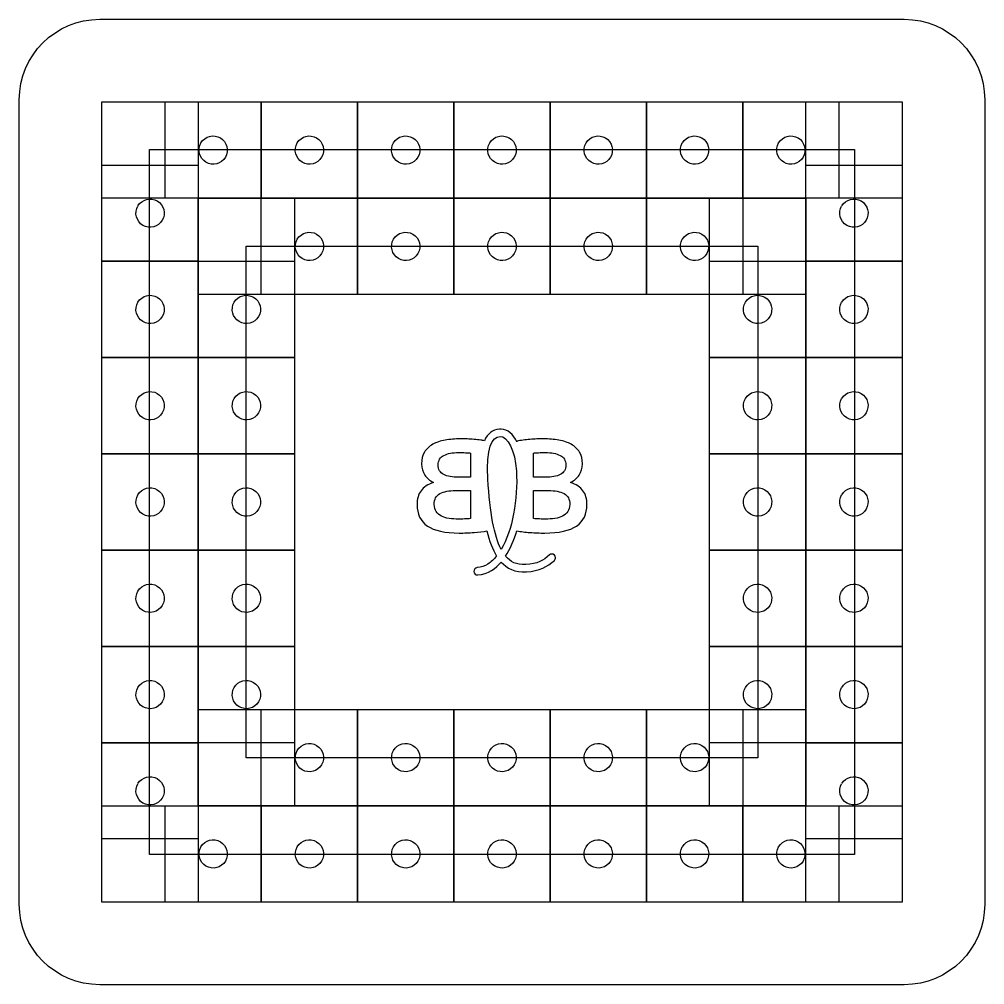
# Model space of a CAD drawing. Extents: x 10 to 3869, y -272 to 2204.
# Drawn here: x 1008.3 to 1208.1, y 1987.5 to 2187.4 of the extents above; entities that cross this region are included whole.
import ezdxf

# ---------------------------------------------------------------- set-up
doc = ezdxf.new("R2010")
doc.units = 0
doc.layers.add('Calque_1', color=7, linetype='CONTINUOUS')

msp = doc.modelspace()

# ---------------------------------------------------------------- linework, layer by layer
at = {"layer": 'Calque_1', "color": 7}
for p, q in [((1024.943899, 2187.355022), (1191.472258, 2187.355022)), ((1024.943899, 2187.355022), (1024.943899, 2187.355022)), ((1008.281329, 2004.164093), (1008.281329, 2170.692424)), ((1208.134856, 2170.692424), (1208.134856, 2004.164093)), ((1191.472258, 1987.501495), (1024.943899, 1987.501495))]:
    msp.add_line(p, q, dxfattribs=at)
at = {"layer": 'Calque_1', "color": 3}
for p, q in [((1025.392601, 2170.243482), (1045.324716, 2170.243482)), ((1025.392601, 2150.311367), (1025.392601, 2170.243482)), ((1038.445586, 2170.243482), (1058.3777, 2170.243482)), ((1038.445586, 2150.311367), (1038.445586, 2170.243482)), ((1045.324716, 2170.243482), (1045.324716, 2150.311367)), ((1058.3777, 2170.243482), (1058.3777, 2150.311367)), ((1058.377737, 2170.243482), (1078.309851, 2170.243482)), ((1058.377737, 2150.311367), (1058.377737, 2170.243482)), ((1078.309851, 2170.243482), (1078.309851, 2150.311367)), ((1078.309888, 2170.243482), (1098.242002, 2170.243482)), ((1078.309888, 2150.311367), (1078.309888, 2170.243482)), ((1098.242002, 2170.243482), (1098.242002, 2150.311367)), ((1098.242039, 2170.243482), (1118.174153, 2170.243482)), ((1098.242039, 2150.311367), (1098.242039, 2170.243482)), ((1118.174153, 2170.243482), (1118.174153, 2150.311367)), ((1118.17419, 2170.243482), (1138.106304, 2170.243482)), ((1118.17419, 2150.311367), (1118.17419, 2170.243482)), ((1138.106304, 2170.243482), (1138.106304, 2150.311367)), ((1138.10634, 2170.243482), (1158.038455, 2170.243482)), ((1138.10634, 2150.311367), (1138.10634, 2170.243482)), ((1158.038455, 2170.243482), (1158.038455, 2150.311367)), ((1158.038491, 2170.243482), (1177.970606, 2170.243482)), ((1158.038491, 2150.311367), (1158.038491, 2170.243482)), ((1171.091476, 2170.243482), (1191.02359, 2170.243482)), ((1171.091476, 2150.311367), (1171.091476, 2170.243482)), ((1177.970606, 2170.243482), (1177.970606, 2150.311367)), ((1191.02359, 2170.243482), (1191.02359, 2150.311367)), ((1025.392601, 2157.190565), (1045.324716, 2157.190565)), ((1025.392601, 2137.258451), (1025.392601, 2157.190565)), ((1045.324716, 2157.190565), (1045.324716, 2137.258451)), ((1171.091476, 2157.190565), (1191.02359, 2157.190565)), ((1171.091476, 2137.258451), (1171.091476, 2157.190565)), ((1191.02359, 2157.190565), (1191.02359, 2137.258451)), ((1045.324716, 2150.311367), (1025.392601, 2150.311367)), ((1058.3777, 2150.311367), (1038.445586, 2150.311367)), ((1045.324716, 2150.311367), (1065.25683, 2150.311367)), ((1045.324716, 2130.379253), (1045.324716, 2150.311367)), ((1078.309851, 2150.311367), (1058.377737, 2150.311367)), ((1058.377818, 2150.311367), (1078.309933, 2150.311367)), ((1058.377818, 2130.379253), (1058.377818, 2150.311367)), ((1065.25683, 2150.311367), (1065.25683, 2130.379253)), ((1098.242002, 2150.311367), (1078.309888, 2150.311367)), ((1078.309933, 2150.311367), (1078.309933, 2130.379253)), ((1078.309933, 2150.311367), (1098.242047, 2150.311367)), ((1078.309933, 2130.379253), (1078.309933, 2150.311367)), ((1118.174153, 2150.311367), (1098.242039, 2150.311367)), ((1098.242047, 2150.311367), (1098.242047, 2130.379253)), ((1098.242047, 2150.311367), (1118.174161, 2150.311367)), ((1098.242047, 2130.379253), (1098.242047, 2150.311367)), ((1118.174161, 2150.311367), (1118.174161, 2130.379253)), ((1118.174161, 2150.311367), (1138.106275, 2150.311367)), ((1118.174161, 2130.379253), (1118.174161, 2150.311367)), ((1138.106304, 2150.311367), (1118.17419, 2150.311367)), ((1138.106275, 2150.311367), (1138.106275, 2130.379253)), ((1138.106275, 2150.311367), (1158.03839, 2150.311367)), ((1138.106275, 2130.379253), (1138.106275, 2150.311367)), ((1158.038455, 2150.311367), (1138.10634, 2150.311367)), ((1151.159361, 2150.311367), (1171.091476, 2150.311367)), ((1151.159361, 2130.379253), (1151.159361, 2150.311367)), ((1158.03839, 2150.311367), (1158.03839, 2130.379253)), ((1177.970606, 2150.311367), (1158.038491, 2150.311367)), ((1191.02359, 2150.311367), (1171.091476, 2150.311367)), ((1171.091476, 2150.311367), (1171.091476, 2130.379253)), ((1025.392601, 2137.258482), (1045.324716, 2137.258482)), ((1025.392601, 2117.326368), (1025.392601, 2137.258482)), ((1045.324716, 2137.258451), (1025.392601, 2137.258451)), ((1045.324716, 2137.258513), (1065.25683, 2137.258513)), ((1045.324716, 2117.326399), (1045.324716, 2137.258513)), ((1045.324716, 2137.258482), (1045.324716, 2117.326368)), ((1065.25683, 2137.258513), (1065.25683, 2117.326399)), ((1151.159361, 2137.258544), (1171.091476, 2137.258544)), ((1151.159361, 2117.32643), (1151.159361, 2137.258544)), ((1171.091476, 2137.258544), (1171.091476, 2117.32643)), ((1171.091476, 2137.258507), (1191.02359, 2137.258507)), ((1171.091476, 2117.326393), (1171.091476, 2137.258507)), ((1191.02359, 2137.258451), (1171.091476, 2137.258451)), ((1191.02359, 2137.258507), (1191.02359, 2117.326393)), ((1065.25683, 2130.379253), (1045.324716, 2130.379253)), ((1078.309933, 2130.379253), (1058.377818, 2130.379253)), ((1098.242047, 2130.379253), (1078.309933, 2130.379253)), ((1118.174161, 2130.379253), (1098.242047, 2130.379253)), ((1138.106275, 2130.379253), (1118.174161, 2130.379253)), ((1158.03839, 2130.379253), (1138.106275, 2130.379253)), ((1171.091476, 2130.379253), (1151.159361, 2130.379253)), ((1025.392601, 2117.326399), (1045.324716, 2117.326399)), ((1025.392601, 2097.394284), (1025.392601, 2117.326399)), ((1045.324716, 2117.326368), (1025.392601, 2117.326368)), ((1045.324716, 2117.326399), (1045.324716, 2097.394284)), ((1065.25683, 2117.326399), (1045.324716, 2117.326399)), ((1045.324716, 2117.326371), (1065.25683, 2117.326371)), ((1045.324716, 2097.394256), (1045.324716, 2117.326371)), ((1065.25683, 2117.326371), (1065.25683, 2097.394256)), ((1171.091476, 2117.32643), (1151.159361, 2117.32643)), ((1151.159361, 2117.326429), (1171.091476, 2117.326429)), ((1151.159361, 2097.394315), (1151.159361, 2117.326429)), ((1171.091476, 2117.326429), (1171.091476, 2097.394315)), ((1191.02359, 2117.326393), (1171.091476, 2117.326393)), ((1171.091476, 2117.326393), (1191.02359, 2117.326393)), ((1171.091476, 2097.394279), (1171.091476, 2117.326393)), ((1191.02359, 2117.326393), (1191.02359, 2097.394279)), ((1025.392601, 2097.394316), (1045.324716, 2097.394316)), ((1025.392601, 2077.462201), (1025.392601, 2097.394316)), ((1045.324716, 2097.394284), (1025.392601, 2097.394284)), ((1045.324716, 2097.394316), (1045.324716, 2077.462201)), ((1045.324716, 2097.394284), (1065.25683, 2097.394284)), ((1045.324716, 2077.46217), (1045.324716, 2097.394284)), ((1065.25683, 2097.394256), (1045.324716, 2097.394256)), ((1065.25683, 2097.394284), (1065.25683, 2077.46217)), ((1171.091476, 2097.394315), (1151.159361, 2097.394315)), ((1151.159361, 2097.394315), (1171.091476, 2097.394315)), ((1151.159361, 2077.462201), (1151.159361, 2097.394315)), ((1171.091476, 2097.394335), (1191.02359, 2097.394335)), ((1171.091476, 2077.462221), (1171.091476, 2097.394335)), ((1171.091476, 2097.394315), (1171.091476, 2077.462201)), ((1191.02359, 2097.394279), (1171.091476, 2097.394279)), ((1191.02359, 2097.394335), (1191.02359, 2077.462221)), ((1025.392601, 2077.462232), (1045.324716, 2077.462232)), ((1025.392601, 2057.530118), (1025.392601, 2077.462232)), ((1045.324716, 2077.462201), (1025.392601, 2077.462201)), ((1045.324716, 2077.462232), (1045.324716, 2057.530118)), ((1065.25683, 2077.46217), (1045.324716, 2077.46217)), ((1045.324716, 2077.46217), (1065.25683, 2077.46217)), ((1045.324716, 2057.530056), (1045.324716, 2077.46217)), ((1065.25683, 2077.46217), (1065.25683, 2057.530056)), ((1171.091476, 2077.462201), (1151.159361, 2077.462201)), ((1151.159361, 2077.462201), (1171.091476, 2077.462201)), ((1151.159361, 2057.530087), (1151.159361, 2077.462201)), ((1191.02359, 2077.462221), (1171.091476, 2077.462221)), ((1171.091476, 2077.462221), (1191.02359, 2077.462221)), ((1171.091476, 2057.530107), (1171.091476, 2077.462221)), ((1171.091476, 2077.462201), (1171.091476, 2057.530087)), ((1191.02359, 2077.462221), (1191.02359, 2057.530107)), ((1025.392601, 2057.530149), (1045.324716, 2057.530149)), ((1025.392601, 2037.598035), (1025.392601, 2057.530149)), ((1045.324716, 2057.530118), (1025.392601, 2057.530118)), ((1045.324716, 2057.530149), (1045.324716, 2037.598035)), ((1065.25683, 2057.530056), (1045.324716, 2057.530056)), ((1045.324716, 2057.530056), (1065.25683, 2057.530056)), ((1045.324716, 2037.597942), (1045.324716, 2057.530056)), ((1065.25683, 2057.530056), (1065.25683, 2037.597942)), ((1171.091476, 2057.530087), (1151.159361, 2057.530087)), ((1151.159361, 2057.530087), (1171.091476, 2057.530087)), ((1151.159361, 2037.597973), (1151.159361, 2057.530087)), ((1171.091476, 2057.530163), (1191.02359, 2057.530163)), ((1171.091476, 2037.598049), (1171.091476, 2057.530163)), ((1191.02359, 2057.530107), (1171.091476, 2057.530107)), ((1171.091476, 2057.530087), (1171.091476, 2037.597973)), ((1191.02359, 2057.530163), (1191.02359, 2037.598049)), ((1045.324716, 2044.477264), (1065.25683, 2044.477264)), ((1045.324716, 2024.545149), (1045.324716, 2044.477264)), ((1058.377818, 2044.477264), (1078.309933, 2044.477264)), ((1058.377818, 2024.545149), (1058.377818, 2044.477264)), ((1065.25683, 2044.477264), (1065.25683, 2024.545149)), ((1078.309933, 2044.477264), (1078.309933, 2024.545149)), ((1078.309933, 2044.477264), (1098.242047, 2044.477264)), ((1078.309933, 2024.545149), (1078.309933, 2044.477264)), ((1098.242019, 2044.477264), (1118.174133, 2044.477264)), ((1098.242019, 2024.545149), (1098.242019, 2044.477264)), ((1098.242047, 2044.477264), (1098.242047, 2024.545149)), ((1118.174133, 2044.477264), (1118.174133, 2024.545149)), ((1118.174133, 2044.477264), (1138.106247, 2044.477264)), ((1118.174133, 2024.545149), (1118.174133, 2044.477264)), ((1138.106247, 2044.477264), (1138.106247, 2024.545149)), ((1138.106275, 2044.477264), (1158.03839, 2044.477264)), ((1138.106275, 2024.545149), (1138.106275, 2044.477264)), ((1151.159378, 2044.477264), (1171.091493, 2044.477264)), ((1151.159378, 2024.545149), (1151.159378, 2044.477264)), ((1158.03839, 2044.477264), (1158.03839, 2024.545149)), ((1171.091493, 2044.477264), (1171.091493, 2024.545149)), ((1025.392601, 2037.598066), (1045.324716, 2037.598066)), ((1025.392601, 2017.665952), (1025.392601, 2037.598066)), ((1045.324716, 2037.598035), (1025.392601, 2037.598035)), ((1045.324716, 2037.598066), (1045.324716, 2017.665952)), ((1065.25683, 2037.597942), (1045.324716, 2037.597942)), ((1171.091476, 2037.597973), (1151.159361, 2037.597973)), ((1171.091476, 2037.598077), (1191.02359, 2037.598077)), ((1171.091476, 2017.665963), (1171.091476, 2037.598077)), ((1191.02359, 2037.598049), (1171.091476, 2037.598049)), ((1191.02359, 2037.598077), (1191.02359, 2017.665963)), ((1025.392601, 2024.545149), (1045.324716, 2024.545149)), ((1025.392601, 2004.613035), (1025.392601, 2024.545149)), ((1038.445605, 2024.545149), (1058.377719, 2024.545149)), ((1038.445605, 2004.613035), (1038.445605, 2024.545149)), ((1045.324716, 2024.545149), (1045.324716, 2004.613035)), ((1065.25683, 2024.545149), (1045.324716, 2024.545149)), ((1058.377719, 2024.545149), (1058.377719, 2004.613035)), ((1058.377748, 2024.545149), (1078.309862, 2024.545149)), ((1058.377748, 2004.613035), (1058.377748, 2024.545149)), ((1078.309933, 2024.545149), (1058.377818, 2024.545149)), ((1078.309862, 2024.545149), (1078.309862, 2004.613035)), ((1078.30989, 2024.545149), (1098.242005, 2024.545149)), ((1078.30989, 2004.613035), (1078.30989, 2024.545149)), ((1098.242047, 2024.545149), (1078.309933, 2024.545149)), ((1098.242005, 2024.545149), (1098.242005, 2004.613035)), ((1118.174133, 2024.545149), (1098.242019, 2024.545149)), ((1098.242033, 2024.545149), (1118.174147, 2024.545149)), ((1098.242033, 2004.613035), (1098.242033, 2024.545149)), ((1138.106247, 2024.545149), (1118.174133, 2024.545149)), ((1118.174147, 2024.545149), (1118.174147, 2004.613035)), ((1118.174175, 2024.545149), (1138.10629, 2024.545149)), ((1118.174175, 2004.613035), (1118.174175, 2024.545149)), ((1158.03839, 2024.545149), (1138.106275, 2024.545149)), ((1138.10629, 2024.545149), (1138.10629, 2004.613035)), ((1138.106346, 2024.545149), (1158.03846, 2024.545149)), ((1138.106346, 2004.613035), (1138.106346, 2024.545149)), ((1171.091493, 2024.545149), (1151.159378, 2024.545149)), ((1158.03846, 2024.545149), (1158.03846, 2004.613035)), ((1158.038489, 2024.545149), (1177.970603, 2024.545149)), ((1158.038489, 2004.613035), (1158.038489, 2024.545149)), ((1171.091493, 2024.545149), (1191.023607, 2024.545149)), ((1171.091493, 2004.613035), (1171.091493, 2024.545149)), ((1177.970603, 2024.545149), (1177.970603, 2004.613035)), ((1191.023607, 2024.545149), (1191.023607, 2004.613035)), ((1045.324716, 2017.665952), (1025.392601, 2017.665952)), ((1191.02359, 2017.665963), (1171.091476, 2017.665963)), ((1045.324716, 2004.613035), (1025.392601, 2004.613035)), ((1058.377719, 2004.613035), (1038.445605, 2004.613035)), ((1078.309862, 2004.613035), (1058.377748, 2004.613035)), ((1098.242005, 2004.613035), (1078.30989, 2004.613035)), ((1118.174147, 2004.613035), (1098.242033, 2004.613035)), ((1138.10629, 2004.613035), (1118.174175, 2004.613035)), ((1158.03846, 2004.613035), (1138.106346, 2004.613035)), ((1177.970603, 2004.613035), (1158.038489, 2004.613035)), ((1191.023607, 2004.613035), (1171.091493, 2004.613035))]:
    msp.add_line(p, q, dxfattribs=at)
at = {"layer": 'Calque_1', "color": 1}
for p, q in [((1035.264196, 2160.372121), (1181.152021, 2160.372121)), ((1035.264196, 2014.484297), (1035.264196, 2160.372121)), ((1181.152021, 2160.372121), (1181.152021, 2014.484297)), ((1055.248832, 2140.387542), (1161.167391, 2140.387542)), ((1055.248832, 2034.468992), (1055.248832, 2140.387542)), ((1161.167391, 2140.387542), (1161.167391, 2034.468992)), ((1108.007858, 2102.528322), (1108.007858, 2102.528428)), ((1107.794948, 2101.014826), (1107.794948, 2101.014826)), ((1111.302741, 2100.034413), (1111.302741, 2099.879896)), ((1099.217685, 2097.665148), (1099.217685, 2097.665148)), ((1101.697122, 2097.555081), (1101.697122, 2092.540909)), ((1114.719067, 2092.540909), (1114.719067, 2097.555081)), ((1117.198504, 2097.665148), (1117.198504, 2097.665148)), ((1101.697122, 2092.540909), (1099.245069, 2092.540909)), ((1117.170591, 2092.540909), (1114.719067, 2092.540909)), ((1098.638909, 2089.813452), (1101.697122, 2089.813452)), ((1098.638909, 2089.813452), (1098.638909, 2089.813452)), ((1101.697122, 2089.813452), (1101.697122, 2083.999842)), ((1114.719067, 2089.813452), (1117.776751, 2089.813452)), ((1114.719067, 2084.000371), (1114.719067, 2089.813452)), ((1161.167391, 2034.468992), (1055.248832, 2034.468992)), ((1181.152021, 2014.484297), (1035.264196, 2014.484297))]:
    msp.add_line(p, q, dxfattribs=at)
at = {"layer": 'Calque_1', "color": 7}
for points in [[(1008.281329, 2170.692424), (1008.281329, 2179.923518), (1015.712833, 2187.355022), (1024.943899, 2187.355022)], [(1191.472258, 2187.355022), (1200.703352, 2187.355022), (1208.134856, 2179.923518), (1208.134856, 2170.692424)], [(1045.888407, 2161.770295), (1046.712202, 2163.162165), (1048.507786, 2163.624012), (1049.901099, 2162.80241)], [(1049.901099, 2162.80241), (1051.294405, 2161.980797), (1051.758967, 2160.186185), (1050.939282, 2158.791891)], [(1065.820558, 2161.770295), (1066.644353, 2163.162165), (1068.439937, 2163.624012), (1069.83325, 2162.80241)], [(1069.83325, 2162.80241), (1071.226556, 2161.980797), (1071.691118, 2160.186185), (1070.871432, 2158.791891)], [(1085.752709, 2161.770295), (1086.576504, 2163.162165), (1088.372088, 2163.624012), (1089.765401, 2162.80241)], [(1089.765401, 2162.80241), (1091.158707, 2161.980797), (1091.623269, 2160.186185), (1090.803583, 2158.791891)], [(1105.68486, 2161.770295), (1106.508655, 2163.162165), (1108.304239, 2163.624012), (1109.697552, 2162.80241)], [(1109.697552, 2162.80241), (1111.090858, 2161.980797), (1111.55542, 2160.186185), (1110.735734, 2158.791891)], [(1125.617011, 2161.770295), (1126.440806, 2163.162165), (1128.23639, 2163.624012), (1129.629703, 2162.80241)], [(1129.629703, 2162.80241), (1131.023009, 2161.980797), (1131.487571, 2160.186185), (1130.667885, 2158.791891)], [(1145.549162, 2161.770295), (1146.372957, 2163.162165), (1148.168541, 2163.624012), (1149.561854, 2162.80241)], [(1149.561854, 2162.80241), (1150.95516, 2161.980797), (1151.419722, 2160.186185), (1150.600036, 2158.791891)], [(1165.481313, 2161.770295), (1166.305108, 2163.162165), (1168.100692, 2163.624012), (1169.494005, 2162.80241)], [(1169.494005, 2162.80241), (1170.887311, 2161.980797), (1171.351873, 2160.186185), (1170.532187, 2158.791891)], [(1046.929638, 2157.747951), (1045.533896, 2158.565454), (1045.06404, 2160.358711), (1045.87963, 2161.755422)], [(1066.861788, 2157.747951), (1065.466046, 2158.565454), (1064.99619, 2160.358711), (1065.811781, 2161.755422)], [(1086.793939, 2157.747951), (1085.398197, 2158.565454), (1084.928341, 2160.358711), (1085.743932, 2161.755422)], [(1106.72609, 2157.747951), (1105.330348, 2158.565454), (1104.860492, 2160.358711), (1105.676083, 2161.755422)], [(1126.658241, 2157.747951), (1125.262499, 2158.565454), (1124.792643, 2160.358711), (1125.608233, 2161.755422)], [(1146.590392, 2157.747951), (1145.19465, 2158.565454), (1144.724794, 2160.358711), (1145.540384, 2161.755422)], [(1166.522543, 2157.747951), (1165.126801, 2158.565454), (1164.656945, 2160.358711), (1165.472535, 2161.755422)], [(1050.939282, 2158.791891), (1050.119594, 2157.397591), (1048.32537, 2156.930452), (1046.929638, 2157.747951)], [(1070.871432, 2158.791891), (1070.051745, 2157.397591), (1068.257521, 2156.930452), (1066.861788, 2157.747951)], [(1090.803583, 2158.791891), (1089.983896, 2157.397591), (1088.189672, 2156.930452), (1086.793939, 2157.747951)], [(1110.735734, 2158.791891), (1109.916047, 2157.397591), (1108.121823, 2156.930452), (1106.72609, 2157.747951)], [(1130.667885, 2158.791891), (1129.848198, 2157.397591), (1128.053974, 2156.930452), (1126.658241, 2157.747951)], [(1150.600036, 2158.791891), (1149.780349, 2157.397591), (1147.986125, 2156.930452), (1146.590392, 2157.747951)], [(1170.532187, 2158.791891), (1169.7125, 2157.397591), (1167.918276, 2156.930452), (1166.522543, 2157.747951)], [(1032.835422, 2148.717379), (1033.659218, 2150.109249), (1035.454801, 2150.571096), (1036.848114, 2149.749494)], [(1178.534297, 2148.717379), (1179.358092, 2150.109249), (1181.153676, 2150.571096), (1182.546989, 2149.749494)], [(1033.876653, 2144.695035), (1032.480911, 2145.512537), (1032.011055, 2147.305795), (1032.826645, 2148.702506)], [(1036.848114, 2149.749494), (1038.241421, 2148.92788), (1038.705983, 2147.133269), (1037.886297, 2145.738975)], [(1179.575527, 2144.695035), (1178.179785, 2145.512537), (1177.709929, 2147.305795), (1178.52552, 2148.702506)], [(1182.546989, 2149.749494), (1183.940295, 2148.92788), (1184.404857, 2147.133269), (1183.585171, 2145.738975)], [(1037.886297, 2145.738975), (1037.06661, 2144.344675), (1035.272386, 2143.877535), (1033.876653, 2144.695035)], [(1183.585171, 2145.738975), (1182.765484, 2144.344675), (1180.97126, 2143.877535), (1179.575527, 2144.695035)], [(1065.820639, 2141.838181), (1066.644435, 2143.230051), (1068.440019, 2143.691898), (1069.833331, 2142.870296)], [(1069.833331, 2142.870296), (1071.226638, 2142.048682), (1071.6912, 2140.254071), (1070.871514, 2138.859777)], [(1085.752754, 2141.838181), (1086.576549, 2143.230051), (1088.372133, 2143.691898), (1089.765446, 2142.870296)], [(1089.765446, 2142.870296), (1091.158752, 2142.048682), (1091.623314, 2140.254071), (1090.803628, 2138.859777)], [(1105.684868, 2141.838181), (1106.508663, 2143.230051), (1108.304247, 2143.691898), (1109.69756, 2142.870296)], [(1109.69756, 2142.870296), (1111.090866, 2142.048682), (1111.555428, 2140.254071), (1110.735743, 2138.859777)], [(1125.616982, 2141.838181), (1126.440778, 2143.230051), (1128.236361, 2143.691898), (1129.629674, 2142.870296)], [(1129.629674, 2142.870296), (1131.022981, 2142.048682), (1131.487543, 2140.254071), (1130.667857, 2138.859777)], [(1145.549097, 2141.838181), (1146.372892, 2143.230051), (1148.168476, 2143.691898), (1149.561789, 2142.870296)], [(1149.561789, 2142.870296), (1150.955095, 2142.048682), (1151.419657, 2140.254071), (1150.599971, 2138.859777)], [(1066.86187, 2137.815837), (1065.466128, 2138.63334), (1064.996272, 2140.426597), (1065.811862, 2141.823308)], [(1086.793984, 2137.815837), (1085.398242, 2138.63334), (1084.928386, 2140.426597), (1085.743977, 2141.823308)], [(1106.726099, 2137.815837), (1105.330356, 2138.63334), (1104.860501, 2140.426597), (1105.676091, 2141.823308)], [(1126.658213, 2137.815837), (1125.262471, 2138.63334), (1124.792615, 2140.426597), (1125.608205, 2141.823308)], [(1146.590327, 2137.815837), (1145.194585, 2138.63334), (1144.724729, 2140.426597), (1145.540319, 2141.823308)], [(1070.871514, 2138.859777), (1070.051827, 2137.465477), (1068.257603, 2136.998338), (1066.86187, 2137.815837)], [(1090.803628, 2138.859777), (1089.983941, 2137.465477), (1088.189717, 2136.998338), (1086.793984, 2137.815837)], [(1110.735743, 2138.859777), (1109.916055, 2137.465477), (1108.121831, 2136.998338), (1106.726099, 2137.815837)], [(1130.667857, 2138.859777), (1129.84817, 2137.465477), (1128.053946, 2136.998338), (1126.658213, 2137.815837)], [(1150.599971, 2138.859777), (1149.780284, 2137.465477), (1147.98606, 2136.998338), (1146.590327, 2137.815837)], [(1032.835422, 2128.785296), (1033.659218, 2130.177166), (1035.454801, 2130.639012), (1036.848114, 2129.817411)], [(1052.767537, 2128.785327), (1053.591332, 2130.177197), (1055.386916, 2130.639043), (1056.780229, 2129.817442)], [(1158.602182, 2128.785358), (1159.425978, 2130.177228), (1161.221562, 2130.639075), (1162.614874, 2129.817473)], [(1178.534297, 2128.785321), (1179.358092, 2130.177191), (1181.153676, 2130.639038), (1182.546989, 2129.817436)], [(1033.876653, 2124.762952), (1032.480911, 2125.580454), (1032.011055, 2127.373711), (1032.826645, 2128.770423)], [(1036.848114, 2129.817411), (1038.241421, 2128.995797), (1038.705983, 2127.201185), (1037.886297, 2125.806892)], [(1053.808767, 2124.762983), (1052.413025, 2125.580485), (1051.943169, 2127.373742), (1052.758759, 2128.770454)], [(1056.780229, 2129.817442), (1058.173535, 2128.995828), (1058.638097, 2127.201216), (1057.818411, 2125.806923)], [(1159.643413, 2124.763014), (1158.247671, 2125.580516), (1157.777815, 2127.373774), (1158.593405, 2128.770485)], [(1162.614874, 2129.817473), (1164.008181, 2128.995859), (1164.472743, 2127.201248), (1163.653057, 2125.806954)], [(1179.575527, 2124.762977), (1178.179785, 2125.58048), (1177.709929, 2127.373737), (1178.52552, 2128.770448)], [(1182.546989, 2129.817436), (1183.940295, 2128.995822), (1184.404857, 2127.201211), (1183.585171, 2125.806917)], [(1037.886297, 2125.806892), (1037.06661, 2124.412591), (1035.272386, 2123.945452), (1033.876653, 2124.762952)], [(1057.818411, 2125.806923), (1056.998724, 2124.412623), (1055.2045, 2123.945483), (1053.808767, 2124.762983)], [(1163.653057, 2125.806954), (1162.83337, 2124.412654), (1161.039146, 2123.945514), (1159.643413, 2124.763014)], [(1183.585171, 2125.806917), (1182.765484, 2124.412617), (1180.97126, 2123.945478), (1179.575527, 2124.762977)], [(1032.835422, 2108.853213), (1033.659218, 2110.245082), (1035.454801, 2110.706929), (1036.848114, 2109.885327)], [(1052.767537, 2108.853184), (1053.591332, 2110.245054), (1055.386916, 2110.706901), (1056.780229, 2109.885299)], [(1158.602182, 2108.853243), (1159.425978, 2110.245113), (1161.221562, 2110.706959), (1162.614874, 2109.885358)], [(1178.534297, 2108.853207), (1179.358092, 2110.245077), (1181.153676, 2110.706923), (1182.546989, 2109.885322)], [(1033.876653, 2104.830868), (1032.480911, 2105.648371), (1032.011055, 2107.441628), (1032.826645, 2108.838339)], [(1036.848114, 2109.885327), (1038.241421, 2109.063714), (1038.705983, 2107.269102), (1037.886297, 2105.874808)], [(1053.808767, 2104.83084), (1052.413025, 2105.648343), (1051.943169, 2107.4416), (1052.758759, 2108.838311)], [(1056.780229, 2109.885299), (1058.173535, 2109.063686), (1058.638097, 2107.269074), (1057.818411, 2105.87478)], [(1159.643413, 2104.830899), (1158.247671, 2105.648401), (1157.777815, 2107.441658), (1158.593405, 2108.83837)], [(1162.614874, 2109.885358), (1164.008181, 2109.063744), (1164.472743, 2107.269132), (1163.653057, 2105.874839)], [(1179.575527, 2104.830863), (1178.179785, 2105.648365), (1177.709929, 2107.441622), (1178.52552, 2108.838334)], [(1182.546989, 2109.885322), (1183.940295, 2109.063708), (1184.404857, 2107.269096), (1183.585171, 2105.874803)], [(1037.886297, 2105.874808), (1037.06661, 2104.480508), (1035.272386, 2104.013369), (1033.876653, 2104.830868)], [(1057.818411, 2105.87478), (1056.998724, 2104.48048), (1055.2045, 2104.013341), (1053.808767, 2104.83084)], [(1163.653057, 2105.874839), (1162.83337, 2104.480539), (1161.039146, 2104.013399), (1159.643413, 2104.830899)], [(1183.585171, 2105.874803), (1182.765484, 2104.480503), (1180.97126, 2104.013363), (1179.575527, 2104.830863)], [(1032.835422, 2088.921129), (1033.659218, 2090.312999), (1035.454801, 2090.774846), (1036.848114, 2089.953244)], [(1052.767537, 2088.921098), (1053.591332, 2090.312968), (1055.386916, 2090.774815), (1056.780229, 2089.953213)], [(1158.602182, 2088.921129), (1159.425978, 2090.312999), (1161.221562, 2090.774846), (1162.614874, 2089.953244)], [(1178.534297, 2088.921149), (1179.358092, 2090.313019), (1181.153676, 2090.774866), (1182.546989, 2089.953264)], [(1033.876653, 2084.898785), (1032.480911, 2085.716288), (1032.011055, 2087.509545), (1032.826645, 2088.906256)], [(1036.848114, 2089.953244), (1038.241421, 2089.131631), (1038.705983, 2087.337019), (1037.886297, 2085.942725)], [(1053.808767, 2084.898754), (1052.413025, 2085.716257), (1051.943169, 2087.509514), (1052.758759, 2088.906225)], [(1056.780229, 2089.953213), (1058.173535, 2089.131599), (1058.638097, 2087.336988), (1057.818411, 2085.942694)], [(1159.643413, 2084.898785), (1158.247671, 2085.716288), (1157.777815, 2087.509545), (1158.593405, 2088.906256)], [(1162.614874, 2089.953244), (1164.008181, 2089.13163), (1164.472743, 2087.337019), (1163.653057, 2085.942725)], [(1179.575527, 2084.898805), (1178.179785, 2085.716308), (1177.709929, 2087.509565), (1178.52552, 2088.906276)], [(1182.546989, 2089.953264), (1183.940295, 2089.13165), (1184.404857, 2087.337039), (1183.585171, 2085.942745)], [(1037.886297, 2085.942725), (1037.06661, 2084.548425), (1035.272386, 2084.081286), (1033.876653, 2084.898785)], [(1057.818411, 2085.942694), (1056.998724, 2084.548394), (1055.2045, 2084.081255), (1053.808767, 2084.898754)], [(1163.653057, 2085.942725), (1162.83337, 2084.548425), (1161.039146, 2084.081286), (1159.643413, 2084.898785)], [(1183.585171, 2085.942745), (1182.765484, 2084.548445), (1180.97126, 2084.081305), (1179.575527, 2084.898805)], [(1032.835422, 2068.989046), (1033.659218, 2070.380916), (1035.454801, 2070.842763), (1036.848114, 2070.021161)], [(1052.767537, 2068.988984), (1053.591332, 2070.380854), (1055.386916, 2070.842701), (1056.780229, 2070.021099)], [(1158.602182, 2068.989015), (1159.425978, 2070.380885), (1161.221562, 2070.842731), (1162.614874, 2070.02113)], [(1178.534297, 2068.989035), (1179.358092, 2070.380905), (1181.153676, 2070.842751), (1182.546989, 2070.02115)], [(1033.876653, 2064.966702), (1032.480911, 2065.784205), (1032.011055, 2067.577462), (1032.826645, 2068.974173)], [(1036.848114, 2070.021161), (1038.241421, 2069.199547), (1038.705983, 2067.404936), (1037.886297, 2066.010642)], [(1053.808767, 2064.96664), (1052.413025, 2065.784142), (1051.943169, 2067.5774), (1052.758759, 2068.974111)], [(1056.780229, 2070.021099), (1058.173535, 2069.199485), (1058.638097, 2067.404874), (1057.818411, 2066.01058)], [(1159.643413, 2064.966671), (1158.247671, 2065.784173), (1157.777815, 2067.57743), (1158.593405, 2068.974142)], [(1162.614874, 2070.02113), (1164.008181, 2069.199516), (1164.472743, 2067.404904), (1163.653057, 2066.010611)], [(1179.575527, 2064.966691), (1178.179785, 2065.784193), (1177.709929, 2067.57745), (1178.52552, 2068.974162)], [(1182.546989, 2070.02115), (1183.940295, 2069.199536), (1184.404857, 2067.404924), (1183.585171, 2066.010631)], [(1037.886297, 2066.010642), (1037.06661, 2064.616342), (1035.272386, 2064.149202), (1033.876653, 2064.966702)], [(1057.818411, 2066.01058), (1056.998724, 2064.61628), (1055.2045, 2064.14914), (1053.808767, 2064.96664)], [(1163.653057, 2066.010611), (1162.83337, 2064.616311), (1161.039146, 2064.149171), (1159.643413, 2064.966671)], [(1183.585171, 2066.010631), (1182.765484, 2064.61633), (1180.97126, 2064.149191), (1179.575527, 2064.966691)], [(1032.835422, 2049.056963), (1033.659218, 2050.448833), (1035.454801, 2050.910679), (1036.848114, 2050.089078)], [(1052.767537, 2049.05687), (1053.591332, 2050.448739), (1055.386916, 2050.910586), (1056.780229, 2050.088985)], [(1158.602182, 2049.056901), (1159.425978, 2050.44877), (1161.221562, 2050.910617), (1162.614874, 2050.089016)], [(1178.534297, 2049.056977), (1179.358092, 2050.448847), (1181.153676, 2050.910693), (1182.546989, 2050.089092)], [(1033.876653, 2045.034619), (1032.480911, 2045.852121), (1032.011055, 2047.645378), (1032.826645, 2049.04209)], [(1036.848114, 2050.089078), (1038.241421, 2049.267464), (1038.705983, 2047.472852), (1037.886297, 2046.078559)], [(1053.808767, 2045.034526), (1052.413025, 2045.852028), (1051.943169, 2047.645285), (1052.758759, 2049.041997)], [(1056.780229, 2050.088985), (1058.173535, 2049.267371), (1058.638097, 2047.472759), (1057.818411, 2046.078466)], [(1159.643413, 2045.034556), (1158.247671, 2045.852059), (1157.777815, 2047.645316), (1158.593405, 2049.042027)], [(1162.614874, 2050.089016), (1164.008181, 2049.267402), (1164.472743, 2047.47279), (1163.653057, 2046.078497)], [(1179.575527, 2045.034633), (1178.179785, 2045.852135), (1177.709929, 2047.645392), (1178.52552, 2049.042104)], [(1182.546989, 2050.089092), (1183.940295, 2049.267478), (1184.404857, 2047.472866), (1183.585171, 2046.078573)], [(1037.886297, 2046.078559), (1037.06661, 2044.684259), (1035.272386, 2044.217119), (1033.876653, 2045.034619)], [(1057.818411, 2046.078466), (1056.998724, 2044.684165), (1055.2045, 2044.217026), (1053.808767, 2045.034526)], [(1163.653057, 2046.078497), (1162.83337, 2044.684196), (1161.039146, 2044.217057), (1159.643413, 2045.034556)], [(1183.585171, 2046.078573), (1182.765484, 2044.684273), (1180.97126, 2044.217133), (1179.575527, 2045.034633)], [(1065.820639, 2036.004077), (1066.644435, 2037.395947), (1068.440019, 2037.857794), (1069.833331, 2037.036192)], [(1069.833331, 2037.036192), (1071.226638, 2036.214579), (1071.6912, 2034.419967), (1070.871514, 2033.025673)], [(1085.752754, 2036.004077), (1086.576549, 2037.395947), (1088.372133, 2037.857794), (1089.765446, 2037.036192)], [(1089.765446, 2037.036192), (1091.158752, 2036.214579), (1091.623314, 2034.419967), (1090.803628, 2033.025673)], [(1105.68484, 2036.004077), (1106.508635, 2037.395947), (1108.304219, 2037.857794), (1109.697532, 2037.036192)], [(1109.697532, 2037.036192), (1111.090838, 2036.214579), (1111.5554, 2034.419967), (1110.735715, 2033.025673)], [(1125.616954, 2036.004077), (1126.440749, 2037.395947), (1128.236333, 2037.857794), (1129.629646, 2037.036192)], [(1129.629646, 2037.036192), (1131.022952, 2036.214579), (1131.487514, 2034.419967), (1130.667829, 2033.025673)], [(1145.549097, 2036.004077), (1146.372892, 2037.395947), (1148.168476, 2037.857794), (1149.561789, 2037.036192)], [(1149.561789, 2037.036192), (1150.955095, 2036.214579), (1151.419657, 2034.419967), (1150.599971, 2033.025673)], [(1066.86187, 2031.981733), (1065.466128, 2032.799236), (1064.996272, 2034.592493), (1065.811862, 2035.989204)], [(1086.793984, 2031.981733), (1085.398242, 2032.799236), (1084.928386, 2034.592493), (1085.743977, 2035.989204)], [(1106.72607, 2031.981733), (1105.330328, 2032.799236), (1104.860472, 2034.592493), (1105.676063, 2035.989204)], [(1126.658185, 2031.981733), (1125.262443, 2032.799236), (1124.792587, 2034.592493), (1125.608177, 2035.989204)], [(1146.590327, 2031.981733), (1145.194585, 2032.799236), (1144.724729, 2034.592493), (1145.540319, 2035.989204)], [(1070.871514, 2033.025673), (1070.051827, 2031.631373), (1068.257603, 2031.164234), (1066.86187, 2031.981733)], [(1090.803628, 2033.025673), (1089.983941, 2031.631373), (1088.189717, 2031.164234), (1086.793984, 2031.981733)], [(1110.735715, 2033.025673), (1109.916027, 2031.631373), (1108.121803, 2031.164234), (1106.72607, 2031.981733)], [(1130.667829, 2033.025673), (1129.848141, 2031.631373), (1128.053917, 2031.164234), (1126.658185, 2031.981733)], [(1150.599971, 2033.025673), (1149.780284, 2031.631373), (1147.98606, 2031.164234), (1146.590327, 2031.981733)], [(1032.835422, 2029.12488), (1033.659218, 2030.516749), (1035.454801, 2030.978596), (1036.848114, 2030.156995)], [(1178.534297, 2029.124891), (1179.358092, 2030.516761), (1181.153676, 2030.978607), (1182.546989, 2030.157006)], [(1033.876653, 2025.102535), (1032.480911, 2025.920038), (1032.011055, 2027.713295), (1032.826645, 2029.110006)], [(1036.848114, 2030.156995), (1038.241421, 2029.335381), (1038.705983, 2027.540769), (1037.886297, 2026.146476)], [(1179.575527, 2025.102547), (1178.179785, 2025.920049), (1177.709929, 2027.713306), (1178.52552, 2029.110018)], [(1182.546989, 2030.157006), (1183.940295, 2029.335392), (1184.404857, 2027.54078), (1183.585171, 2026.146487)], [(1037.886297, 2026.146476), (1037.06661, 2024.752175), (1035.272386, 2024.285036), (1033.876653, 2025.102535)], [(1183.585171, 2026.146487), (1182.765484, 2024.752187), (1180.97126, 2024.285047), (1179.575527, 2025.102547)], [(1045.888426, 2016.071963), (1046.712221, 2017.463833), (1048.507805, 2017.92568), (1049.901118, 2017.104078)], [(1049.901118, 2017.104078), (1051.294424, 2016.282464), (1051.758986, 2014.487853), (1050.9393, 2013.093559)], [(1065.820569, 2016.071963), (1066.644364, 2017.463833), (1068.439948, 2017.92568), (1069.833261, 2017.104078)], [(1069.833261, 2017.104078), (1071.226567, 2016.282464), (1071.691129, 2014.487853), (1070.871444, 2013.093559)], [(1085.752711, 2016.071963), (1086.576507, 2017.463833), (1088.372091, 2017.92568), (1089.765404, 2017.104078)], [(1089.765404, 2017.104078), (1091.15871, 2016.282464), (1091.623272, 2014.487853), (1090.803586, 2013.093559)], [(1105.684854, 2016.071963), (1106.508649, 2017.463833), (1108.304233, 2017.92568), (1109.697546, 2017.104078)], [(1109.697546, 2017.104078), (1111.090852, 2016.282464), (1111.555414, 2014.487853), (1110.735729, 2013.093559)], [(1125.616996, 2016.071963), (1126.440792, 2017.463833), (1128.236376, 2017.92568), (1129.629689, 2017.104078)], [(1129.629689, 2017.104078), (1131.022995, 2016.282464), (1131.487557, 2014.487853), (1130.667871, 2013.093559)], [(1145.549167, 2016.071963), (1146.372962, 2017.463833), (1148.168546, 2017.92568), (1149.561859, 2017.104078)], [(1149.561859, 2017.104078), (1150.955166, 2016.282464), (1151.419728, 2014.487853), (1150.600042, 2013.093559)], [(1165.48131, 2016.071963), (1166.305105, 2017.463833), (1168.100689, 2017.92568), (1169.494002, 2017.104078)], [(1169.494002, 2017.104078), (1170.887308, 2016.282464), (1171.35187, 2014.487853), (1170.532185, 2013.093559)], [(1046.929656, 2012.049619), (1045.533914, 2012.867122), (1045.064058, 2014.660379), (1045.879649, 2016.05709)], [(1066.8618, 2012.049619), (1065.466058, 2012.867122), (1064.996202, 2014.660379), (1065.811792, 2016.05709)], [(1086.793942, 2012.049619), (1085.3982, 2012.867122), (1084.928344, 2014.660379), (1085.743934, 2016.05709)], [(1106.726085, 2012.049619), (1105.330343, 2012.867122), (1104.860487, 2014.660379), (1105.676077, 2016.05709)], [(1126.658227, 2012.049619), (1125.262485, 2012.867122), (1124.792629, 2014.660379), (1125.608219, 2016.05709)], [(1146.590398, 2012.049619), (1145.194656, 2012.867122), (1144.7248, 2014.660379), (1145.54039, 2016.05709)], [(1166.52254, 2012.049619), (1165.126798, 2012.867122), (1164.656942, 2014.660379), (1165.472533, 2016.05709)], [(1050.9393, 2013.093559), (1050.119613, 2011.699259), (1048.325389, 2011.23212), (1046.929656, 2012.049619)], [(1070.871444, 2013.093559), (1070.051756, 2011.699259), (1068.257532, 2011.23212), (1066.8618, 2012.049619)], [(1090.803586, 2013.093559), (1089.983899, 2011.699259), (1088.189675, 2011.23212), (1086.793942, 2012.049619)], [(1110.735729, 2013.093559), (1109.916041, 2011.699259), (1108.121817, 2011.23212), (1106.726085, 2012.049619)], [(1130.667871, 2013.093559), (1129.848184, 2011.699259), (1128.05396, 2011.23212), (1126.658227, 2012.049619)], [(1150.600042, 2013.093559), (1149.780355, 2011.699259), (1147.986131, 2011.23212), (1146.590398, 2012.049619)], [(1170.532185, 2013.093559), (1169.712497, 2011.699259), (1167.918273, 2011.23212), (1166.52254, 2012.049619)], [(1024.943899, 1987.501495), (1015.712833, 1987.501495), (1008.281329, 1994.932999), (1008.281329, 2004.164093)], [(1208.134856, 2004.164093), (1208.134856, 1994.932999), (1200.703352, 1987.501495), (1191.472258, 1987.501495)]]:
    msp.add_open_spline(points, degree=3, dxfattribs=at)
at = {"layer": 'Calque_1', "color": 1}
for points in [[(1107.703984, 2102.524195), (1106.219486, 2102.43458), (1105.205285, 2101.581114), (1104.567243, 2100.124344)], [(1108.007858, 2102.528428), (1107.908242, 2102.531868), (1107.807198, 2102.531074), (1107.703984, 2102.524195)], [(1111.302741, 2099.879896), (1110.549446, 2101.402441), (1109.472142, 2102.477972), (1108.007858, 2102.528322)], [(1099.658481, 2100.502593), (1098.501352, 2100.502593), (1097.426747, 2100.410835), (1096.434903, 2100.227161)], [(1101.008279, 2100.475208), (1100.530733, 2100.493465), (1100.080941, 2100.502593), (1099.658481, 2100.502593)], [(1102.413349, 2100.392526), (1101.935802, 2100.429277), (1101.467463, 2100.456846), (1101.008279, 2100.475208)], [(1105.274686, 2092.174541), (1104.885986, 2098.614023), (1106.143815, 2100.915158), (1107.794948, 2101.014826)], [(1107.794948, 2101.014826), (1109.304607, 2101.105949), (1110.933012, 2098.05525), (1111.186456, 2093.856603)], [(1115.407407, 2100.475208), (1114.948223, 2100.456952), (1114.479858, 2100.429277), (1114.002311, 2100.392526)], [(1116.757709, 2100.502593), (1116.335248, 2100.502593), (1115.884927, 2100.493597), (1115.407407, 2100.475208)], [(1119.980757, 2100.227162), (1118.988966, 2100.410835), (1117.914837, 2100.502593), (1116.757709, 2100.502593)], [(1093.872784, 2099.372954), (1093.138115, 2098.968882), (1092.568467, 2098.436329), (1092.164369, 2097.775109)], [(1096.434903, 2100.227161), (1095.443086, 2100.061876), (1094.589117, 2099.777026), (1093.872784, 2099.372954)], [(1103.818445, 2100.227162), (1103.359261, 2100.300636), (1102.890895, 2100.355802), (1102.413349, 2100.392526)], [(1104.567243, 2100.124344), (1104.325651, 2100.16128), (1104.077552, 2100.196073), (1103.818445, 2100.227162)], [(1112.597241, 2100.227162), (1112.138057, 2100.172075), (1111.706812, 2100.107887), (1111.302741, 2100.034413)], [(1114.002311, 2100.392526), (1113.524791, 2100.355802), (1113.056399, 2100.300636), (1112.597241, 2100.227162)], [(1122.543406, 2099.372954), (1121.827073, 2099.777026), (1120.972574, 2100.061876), (1119.980757, 2100.227162)], [(1124.251317, 2097.775109), (1123.847246, 2098.436329), (1123.278074, 2098.968883), (1122.543406, 2099.372954)], [(1092.164369, 2097.775109), (1091.760297, 2097.113915), (1091.558209, 2096.296538), (1091.558209, 2095.323083)], [(1095.002449, 2095.13044), (1095.002449, 2096.048782), (1095.397101, 2096.700662), (1096.186856, 2097.086372)], [(1096.186856, 2097.086372), (1096.958302, 2097.472082), (1097.968719, 2097.665148), (1099.217685, 2097.665148)], [(1099.217685, 2097.665148), (1099.750344, 2097.665148), (1100.227705, 2097.656152), (1100.650165, 2097.637764)], [(1100.650165, 2097.637764), (1101.054237, 2097.619507), (1101.403249, 2097.591832), (1101.697122, 2097.555081)], [(1114.719067, 2097.555081), (1115.01294, 2097.591832), (1115.361952, 2097.619402), (1115.766024, 2097.637764)], [(1115.766024, 2097.637764), (1116.188457, 2097.65602), (1116.665845, 2097.665148), (1117.198504, 2097.665148)], [(1117.198504, 2097.665148), (1118.44747, 2097.665148), (1119.457411, 2097.472082), (1120.228804, 2097.086372)], [(1120.228804, 2097.086372), (1121.018612, 2096.700662), (1121.41374, 2096.048782), (1121.41374, 2095.13044)], [(1124.857478, 2095.323083), (1124.857478, 2096.296538), (1124.655363, 2097.113915), (1124.251317, 2097.775109)], [(1091.558209, 2095.323083), (1091.558209, 2094.423076), (1091.778845, 2093.651842), (1092.219667, 2093.00901)], [(1096.132087, 2093.091798), (1095.379057, 2093.477508), (1095.002449, 2094.156958), (1095.002449, 2095.13044)], [(1121.41374, 2095.13044), (1121.41374, 2094.156985), (1121.037159, 2093.477508), (1120.284102, 2093.091798)], [(1124.19602, 2093.00901), (1124.636815, 2093.651842), (1124.857478, 2094.423103), (1124.857478, 2095.323083)], [(1092.219667, 2093.00901), (1092.642127, 2092.366152), (1093.238842, 2091.851643), (1094.010261, 2091.465934)], [(1099.245069, 2092.540909), (1097.922629, 2092.540909), (1096.885144, 2092.724451), (1096.132087, 2093.091798)], [(1111.186456, 2093.856603), (1111.542427, 2087.959649), (1110.365719, 2081.568056), (1108.023865, 2077.615207)], [(1120.284102, 2093.091798), (1119.531071, 2092.724451), (1118.493005, 2092.540909), (1117.170591, 2092.540909)], [(1122.405425, 2091.466463), (1123.176818, 2091.852173), (1123.773559, 2092.366152), (1124.19602, 2093.00901)], [(1094.010261, 2091.465934), (1092.853132, 2091.080224), (1091.999137, 2090.511079), (1091.448142, 2089.758048)], [(1108.023865, 2077.615207), (1106.577891, 2080.392459), (1105.697569, 2085.168956), (1105.274686, 2092.174541)], [(1124.967545, 2089.758048), (1124.416523, 2090.511079), (1123.562528, 2091.080753), (1122.405425, 2091.466463)], [(1091.448142, 2089.758048), (1090.897121, 2089.004991), (1090.621822, 2088.049713), (1090.621822, 2086.892584)], [(1094.175626, 2086.920604), (1094.175626, 2088.004258), (1094.570781, 2088.756918), (1095.360562, 2089.179378)], [(1095.360562, 2089.179378), (1096.150344, 2089.601812), (1097.242993, 2089.813452), (1098.638909, 2089.813452)], [(1117.776751, 2089.813452), (1119.172667, 2089.813452), (1120.265846, 2089.602315), (1121.055627, 2089.179881)], [(1121.055627, 2089.179881), (1121.845435, 2088.757447), (1122.240061, 2088.004258), (1122.240061, 2086.920604)], [(1125.794368, 2086.892584), (1125.794368, 2088.049713), (1125.518539, 2089.004991), (1124.967545, 2089.758048)], [(1090.621822, 2086.892584), (1090.621822, 2084.927312), (1091.33789, 2083.449005), (1092.770529, 2082.457188)], [(1094.589037, 2085.432825), (1094.313527, 2085.818535), (1094.175626, 2086.31447), (1094.175626, 2086.920604)], [(1122.240061, 2086.920604), (1122.240061, 2086.31447), (1122.10216, 2085.818535), (1121.826649, 2085.432825)], [(1123.645131, 2082.457188), (1125.077744, 2083.449006), (1125.794368, 2084.927312), (1125.794368, 2086.892584)], [(1095.663378, 2084.495935), (1095.20422, 2084.734695), (1094.846186, 2085.047115), (1094.589037, 2085.432825)], [(1097.261223, 2084.027755), (1096.636727, 2084.119592), (1096.1042, 2084.275537), (1095.663378, 2084.495935)], [(1120.752282, 2084.495935), (1120.311486, 2084.275537), (1119.778933, 2084.119592), (1119.154463, 2084.027755)], [(1121.826649, 2085.432825), (1121.569501, 2085.047115), (1121.211467, 2084.734695), (1120.752282, 2084.495935)], [(1099.245069, 2083.889775), (1098.528763, 2083.889775), (1097.867331, 2083.935918), (1097.261223, 2084.027755)], [(1100.457417, 2083.917159), (1100.016594, 2083.898903), (1099.612417, 2083.889775), (1099.245069, 2083.889775)], [(1101.697122, 2083.999842), (1101.311412, 2083.963117), (1100.898212, 2083.935521), (1100.457417, 2083.917159)], [(1115.958799, 2083.917662), (1115.517977, 2083.936183), (1115.104777, 2083.96362), (1114.719067, 2084.000371)], [(1117.170591, 2083.889775), (1116.80327, 2083.889775), (1116.399595, 2083.8993), (1115.958799, 2083.917662)], [(1119.154463, 2084.027755), (1118.548356, 2083.935918), (1117.886924, 2083.889775), (1117.170591, 2083.889775)], [(1092.770529, 2082.457188), (1094.203169, 2081.483733), (1096.398047, 2080.996821), (1099.355136, 2080.996821)], [(1099.355136, 2080.996821), (1100.365342, 2080.996821), (1101.384781, 2081.033412), (1102.413349, 2081.106887)], [(1102.413349, 2081.106887), (1103.431995, 2081.161471), (1104.323747, 2081.289053), (1105.090192, 2081.487755)], [(1105.090192, 2081.487755), (1105.595122, 2079.332591), (1106.245997, 2077.590892), (1107.089039, 2076.232759)], [(1108.935963, 2076.226039), (1109.909762, 2077.699054), (1110.701555, 2079.502083), (1111.310493, 2081.491353)], [(1111.310493, 2081.491353), (1112.080245, 2081.290429), (1112.977051, 2081.162317), (1114.002311, 2081.107416)], [(1114.002311, 2081.107416), (1115.030879, 2081.033942), (1116.050345, 2080.996821), (1117.060524, 2080.996821)], [(1117.060524, 2080.996821), (1120.017614, 2080.996821), (1122.212518, 2081.483733), (1123.645131, 2082.457188)], [(1118.497662, 2076.661173), (1118.332535, 2076.651118), (1118.171986, 2076.570262), (1118.036175, 2076.467365)], [(1119.299667, 2075.928383), (1119.27559, 2076.329385), (1118.922212, 2076.686784), (1118.497662, 2076.661173)], [(1105.294847, 2074.585834), (1104.611454, 2074.142127), (1103.963596, 2073.889741), (1103.090841, 2073.837036)], [(1103.181778, 2072.327588), (1105.39904, 2072.461415), (1106.909837, 2073.712682), (1108.016642, 2074.986836)], [(1107.089039, 2076.232759), (1106.537754, 2075.560294), (1105.933974, 2074.979534), (1105.294847, 2074.585834)], [(1108.016642, 2074.986836), (1109.206394, 2073.709269), (1110.917349, 2072.8181), (1113.252482, 2072.95907)], [(1113.161545, 2074.468544), (1111.156611, 2074.347497), (1109.929924, 2075.055019), (1108.935963, 2076.226039)], [(1118.036175, 2076.467365), (1116.779352, 2075.326191), (1115.543959, 2074.612345), (1113.161545, 2074.468544)], [(1113.252482, 2072.95907), (1115.965123, 2073.12282), (1117.637157, 2074.052275), (1119.050588, 2075.344976)], [(1119.050588, 2075.344976), (1119.230743, 2075.497879), (1119.312473, 2075.716107), (1119.299667, 2075.928383)], [(1103.090841, 2073.837036), (1102.666238, 2073.811372), (1102.356199, 2073.461169), (1102.381837, 2073.036566)], [(1102.381837, 2073.036566), (1102.407502, 2072.611989), (1102.757201, 2072.30195), (1103.181778, 2072.327588)]]:
    msp.add_open_spline(points, degree=3, dxfattribs=at)

doc.saveas('drawing.dxf')
